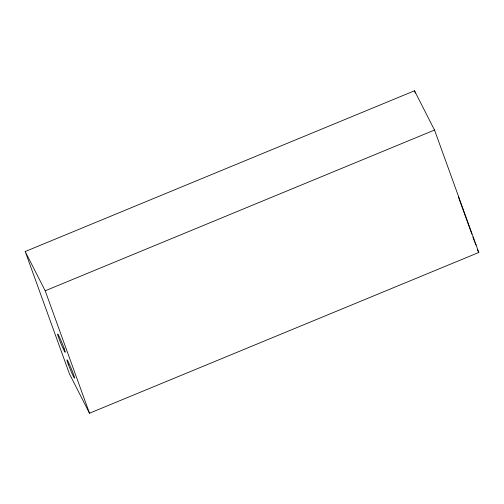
<?xml version="1.0" encoding="UTF-8"?>
<svg xmlns="http://www.w3.org/2000/svg" width="504" height="504" viewBox="0 0 504 504"><rect width="100%" height="100%" fill="white"/><g stroke="black" fill="none" stroke-linecap="round" stroke-linejoin="round"><path stroke-width="0.76" d="M25.2 251.528L414.509 90.777L434.517 130.038L478.8 252.472L89.492 413.223L69.483 373.962L25.2 251.528L45.203 290.789L89.492 413.223M45.203 290.789L434.517 130.038M475.014 242.871L476.097 244.994M477.37 249.663L478.8 252.472M458.319 196.724L471.832 234.077M472.897 237.012L474.749 242.134M414.509 90.777L415.315 93.001M64.103 348.371L63.958 347.974A9.916 0.592 67.6 0 0 57.765 334.051A9.916 0.592 67.6 0 0 62.011 346.04A9.916 0.592 67.6 0 0 64.613 349.833L64.103 348.371M68.248 364.165A9.916 0.592 67.6 0 0 74.523 378.151A9.916 0.592 67.6 0 0 69.546 364.631A9.916 0.592 67.6 0 0 68.248 364.165"/></g></svg>
